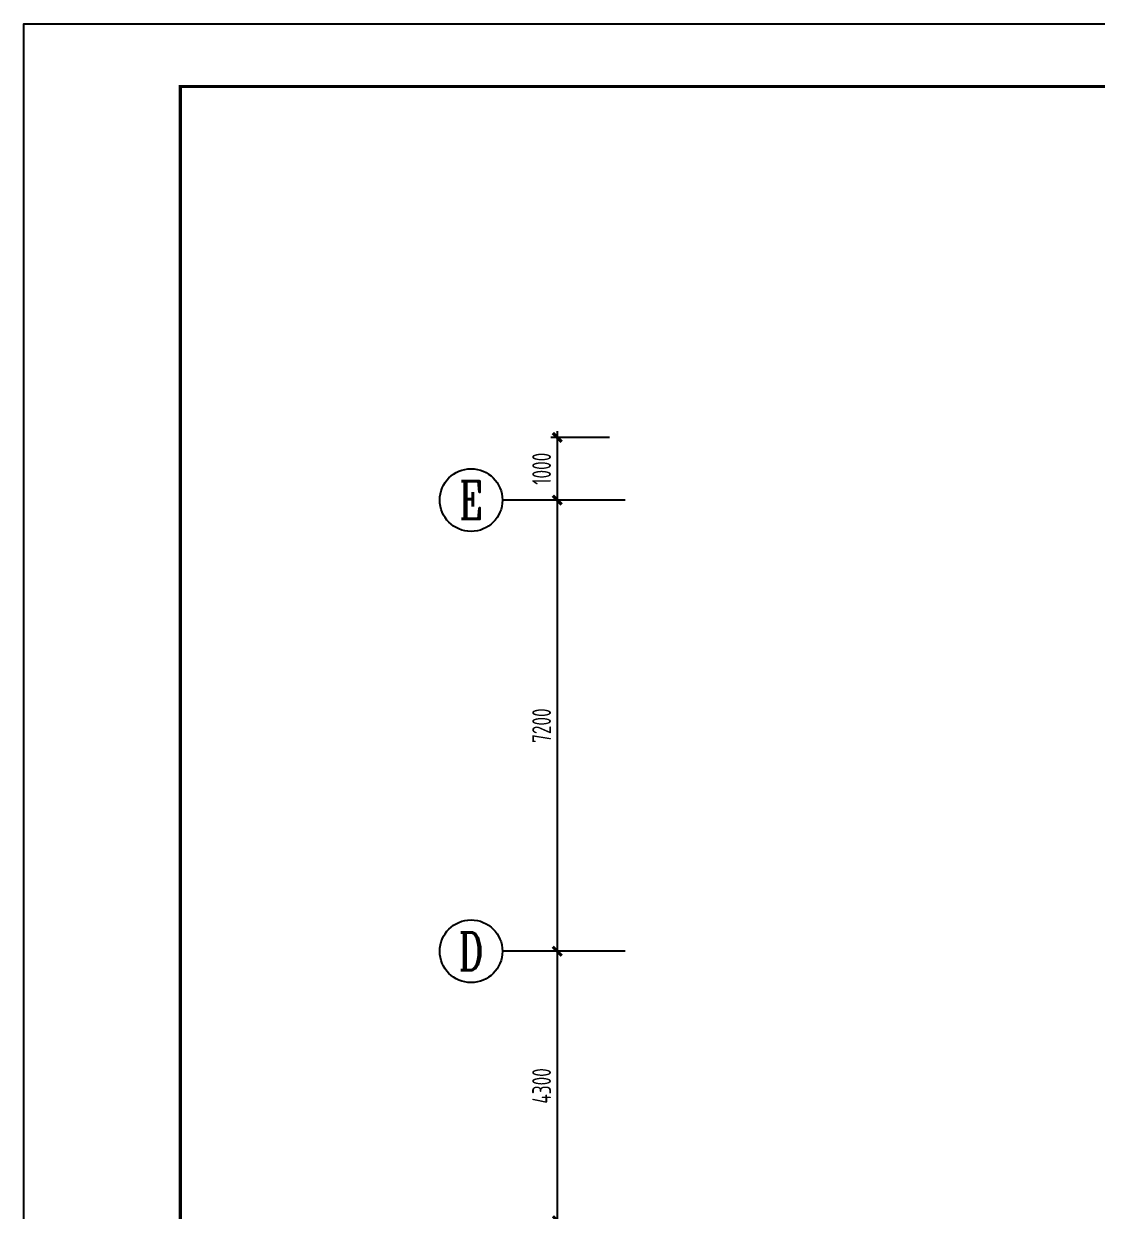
# Model space of a CAD drawing. Extents: x 428750 to 517850, y -31607 to 62245.
# Drawn here: x 428750 to 445891, y 43293 to 62245 of the extents above; entities that cross this region are included whole.
import ezdxf
from ezdxf.enums import TextEntityAlignment as Align

# ---------------------------------------------------------------- set-up
doc = ezdxf.new("R2010")
doc.units = 0
doc.header["$LTSCALE"] = 15
doc.layers.add('BORDER', color=7, linetype='Continuous')
doc.layers.add('图层5', color=86, linetype='Continuous')
doc.styles.add('TSSD_Axis', font='Complex.shx', dxfattribs={"width": 0.7, "bigfont": 'hztxt.shx'})
doc.styles.add('TSSD_Dimension', font='Tssdeng.shx', dxfattribs={"width": 0.7, "bigfont": 'hztxt.shx'})
doc.dimstyles.new('TSSD_100_100', dxfattribs={"dimtxt": 300, "dimasz": 100, "dimexe": 100, "dimexo": 250, "dimgap": 100, "dimtad": 1, "dimdec": 0, "dimzin": 0, "dimdsep": 46, "dimtxsty": 'TSSD_Dimension', "dimblk": 'ARCHTICK', "dimcen": 0, "dimdle": 100, "dimclrt": 7, "dimadec": 0, "dimazin": 0, "dimtfac": 1, "dimtdec": 0, "dimtix": 1, "dimtmove": 2, "dimatfit": 3, "dimldrblk": 'ARCHTICK', "dimfxl": 1, "dimtolj": 1, "dimtzin": 0, "dimarcsym": 0})

# ---------------------------------------------------------------- blocks, each defined once
blk = doc.blocks.new('_ArchTick')
at = {"color": 0, "const_width": 0.5}
blk.add_lwpolyline([(-0.71, -0.71), (0.71, 0.71)], dxfattribs=at)
blk = doc.blocks.new('*D109')
at = {"layer": 'Defpoints', "color": 0}
for p in [(438352, 55643), (437269, 54643), (438352, 54643)]:
    blk.add_point(p, dxfattribs=at)
at = {"layer": '图层5', "color": 0, "lineweight": -2}
for p, q in [((437269, 55743), (437269, 54543)), ((438102, 55643), (437169, 55643)), ((438102, 54643), (437169, 54643))]:
    blk.add_line(p, q, dxfattribs=at)
at = {"layer": '图层5', "color": 0, "lineweight": -2, "xscale": 100, "yscale": 100, "zscale": 100}
for p, rotation in [((437269, 55643), 90), ((437269, 54643), 270)]:
    blk.add_blockref('_ArchTick', p, dxfattribs=dict(at, rotation=rotation))
at = {"layer": '图层5', "color": 7, "insert": (437019, 55143), "char_height": 300, "attachment_point": 5, "rotation": 90, "style": 'TSSD_Dimension'}
blk.add_mtext('\\A1;1000', dxfattribs=at)
blk = doc.blocks.new('*D110')
at = {"layer": 'Defpoints', "color": 0}
for p in [(438352, 47443), (437269, 43143), (438352, 43143)]:
    blk.add_point(p, dxfattribs=at)
at = {"layer": '图层5', "color": 0, "lineweight": -2}
for p, q in [((438102, 47443), (437169, 47443)), ((437269, 47543), (437269, 43043)), ((438102, 43143), (437169, 43143))]:
    blk.add_line(p, q, dxfattribs=at)
at = {"layer": '图层5', "color": 0, "lineweight": -2, "xscale": 100, "yscale": 100, "zscale": 100}
for p, rotation in [((437269, 47443), 90), ((437269, 43143), 270)]:
    blk.add_blockref('_ArchTick', p, dxfattribs=dict(at, rotation=rotation))
at = {"layer": '图层5', "color": 7, "insert": (437019, 45293), "char_height": 300, "attachment_point": 5, "rotation": 90, "style": 'TSSD_Dimension'}
blk.add_mtext('\\A1;4300', dxfattribs=at)
blk = doc.blocks.new('*D111')
at = {"layer": 'Defpoints', "color": 0}
for p in [(438352, 54643), (437269, 47443), (438352, 47443)]:
    blk.add_point(p, dxfattribs=at)
at = {"layer": '图层5', "color": 0, "lineweight": -2}
for p, q in [((438102, 54643), (437169, 54643)), ((437269, 54743), (437269, 47343)), ((438102, 47443), (437169, 47443))]:
    blk.add_line(p, q, dxfattribs=at)
at = {"layer": '图层5', "color": 0, "lineweight": -2, "xscale": 100, "yscale": 100, "zscale": 100}
for p, rotation in [((437269, 54643), 90), ((437269, 47443), 270)]:
    blk.add_blockref('_ArchTick', p, dxfattribs=dict(at, rotation=rotation))
at = {"layer": '图层5', "color": 7, "insert": (437019, 51043), "char_height": 300, "attachment_point": 5, "rotation": 90, "style": 'TSSD_Dimension'}
blk.add_mtext('\\A1;7200', dxfattribs=at)

msp = doc.modelspace()

# ---------------------------------------------------------------- linework, layer by layer
at = {"layer": 'BORDER', "elevation": 283.476}
msp.add_lwpolyline([(428750, 20245.151), (428750, 62245.151), (517850, 62245.151), (517850, 20245.151)], close=True, dxfattribs=at)
at = {"layer": 'BORDER', "const_width": 50, "elevation": 283.476}
msp.add_lwpolyline([(431250, 21245.151), (431250, 61245.151), (516850, 61245.151), (516850, 21245.151)], close=True, dxfattribs=at)
at = {"layer": '图层5'}
for p, q in [((438352.412, 54643.089, 283.476), (436393.143, 54643.089, 283.476)), ((438352.412, 47443.089, 283.476), (436393.143, 47443.089, 283.476))]:
    msp.add_line(p, q, dxfattribs=at)
at = {"layer": '图层5', "color": 0, "linetype": 'ByBlock', "lineweight": -2}
for centre in [(435893.143, 54643.089, 283.476), (435893.143, 47443.089, 283.476)]:
    msp.add_circle(centre, 500, dxfattribs=at)

# ---------------------------------------------------------------- texts
at = {"layer": '图层5', "color": 0, "linetype": 'ByBlock', "lineweight": -2, "style": 'TSSD_Axis', "width": 0.7}
for tag, p in [('E', (435893.143, 54643.089, 283.476)), ('D', (435893.143, 47443.089, 283.476))]:
    msp.add_attdef(tag, text='A', height=600, dxfattribs=at).set_placement(p, align=Align.MIDDLE_CENTER)

# ---------------------------------------------------------------- dimensions: what is measured, and where the dimension line sits
at = {"layer": '图层5'}
for base, p1, p2, picture, middle in [((437269.164, 54643.089, 283.476), (438352.412, 55643.089, 283.476), (438352.412, 54643.089, 283.476), '*D109', (437019.164, 55143.089, 283.476)), ((437269.164, 47443.089, 283.476), (438352.412, 54643.089, 283.476), (438352.412, 47443.089, 283.476), '*D111', (437019.164, 51043.089, 283.476)), ((437269.164, 43143.089, 283.476), (438352.412, 47443.089, 283.476), (438352.412, 43143.089, 283.476), '*D110', (437019.164, 45293.089, 283.476))]:
    dim = msp.add_linear_dim(base=base, p1=p1, p2=p2, angle=90, dimstyle='TSSD_100_100', dxfattribs=at)
    dim.commit()
    dim.dimension.update_dxf_attribs({"geometry": picture, "text_midpoint": middle})

doc.saveas('drawing.dxf')
